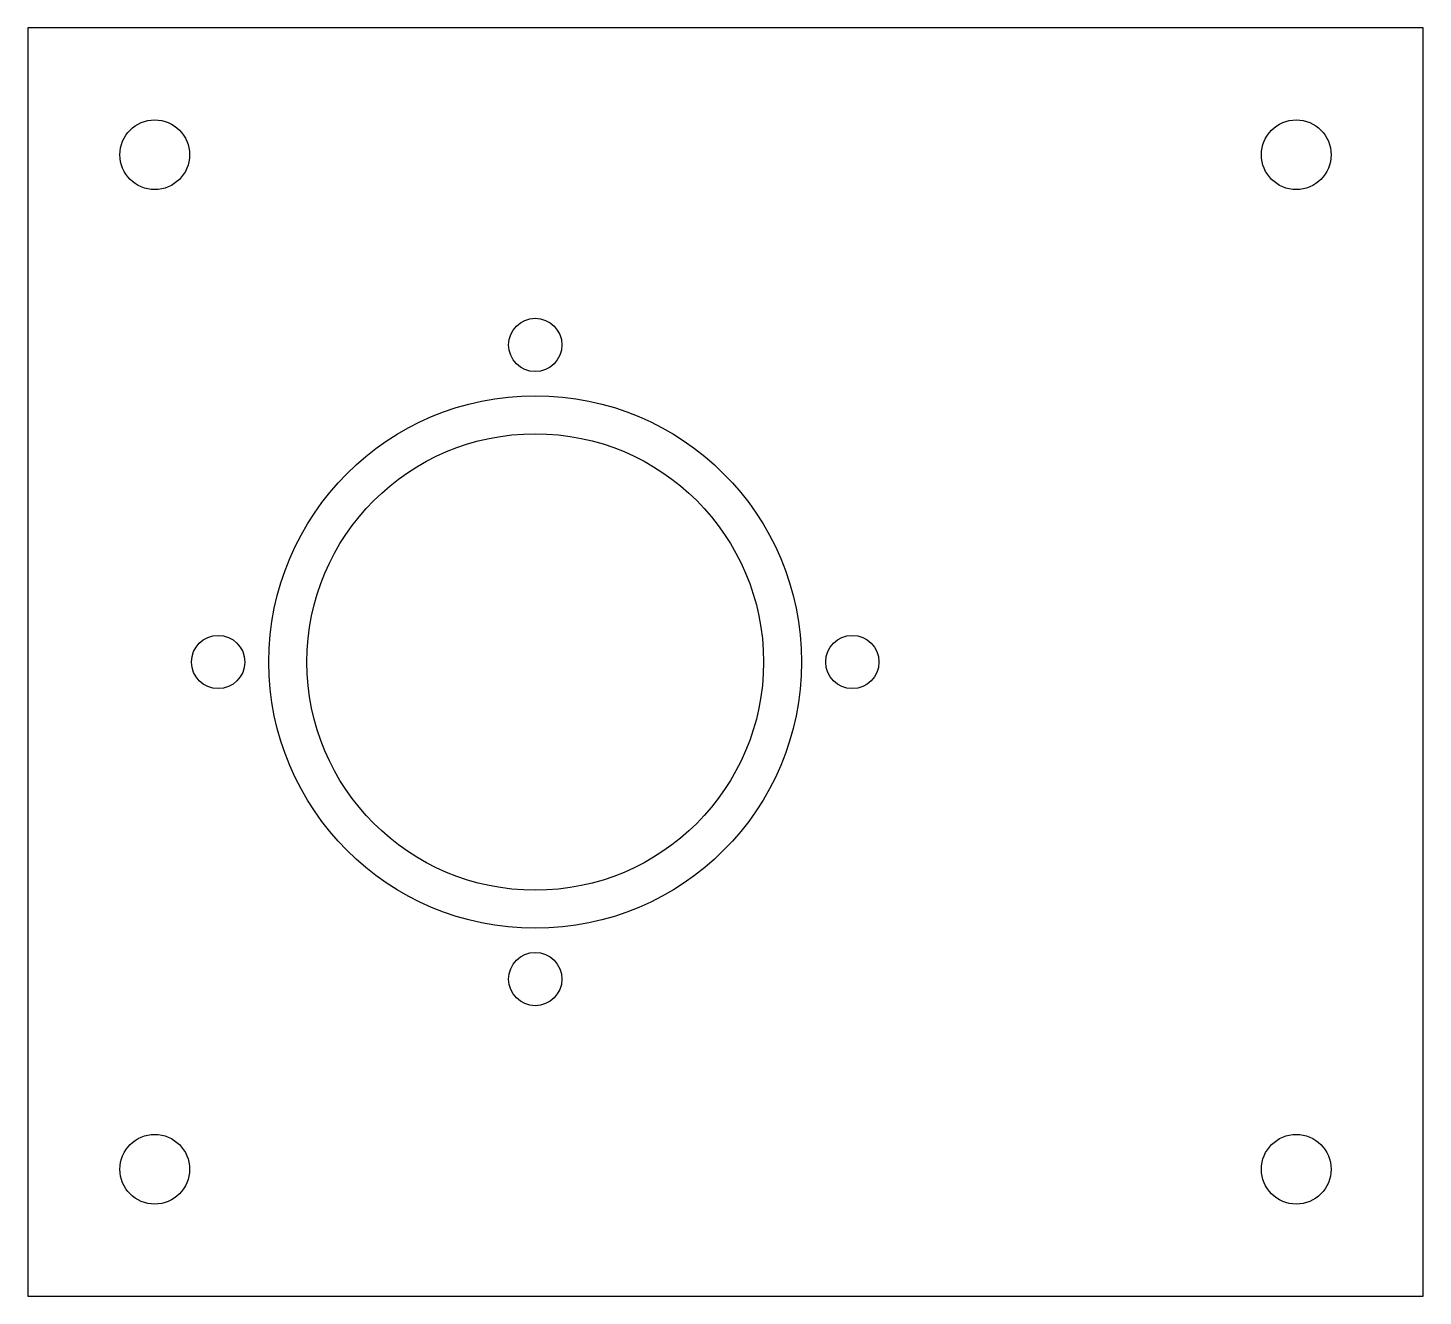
# Model space of a CAD drawing. Header units: metres. Extents: x 0 to 110, y 0 to 100.
import ezdxf

# ---------------------------------------------------------------- set-up
doc = ezdxf.new("R2010")
doc.units = ezdxf.units.M

msp = doc.modelspace()

# ---------------------------------------------------------------- linework, layer by layer
at = {"layer": 'CBORE_DEPTH_11_8'}
msp.add_circle((40, 50), 21, dxfattribs=at)
at = {"layer": 'FRAME_M5'}
for centre in [(10, 90), (100, 90), (10, 10), (100, 10)]:
    msp.add_circle(centre, 2.75, dxfattribs=at)
at = {"layer": 'OUTLINE_T14'}
for p, q in [((110, 100), (0, 100)), ((0, 100), (0, 0)), ((110, 0), (110, 100)), ((0, 0), (110, 0))]:
    msp.add_line(p, q, dxfattribs=at)
at = {"layer": 'RETAINER_M4'}
for centre in [(40, 75), (15, 50), (65, 50), (40, 25)]:
    msp.add_circle(centre, 2.1, dxfattribs=at)
at = {"layer": 'THRU'}
msp.add_circle((40, 50), 18, dxfattribs=at)

doc.saveas('drawing.dxf')
